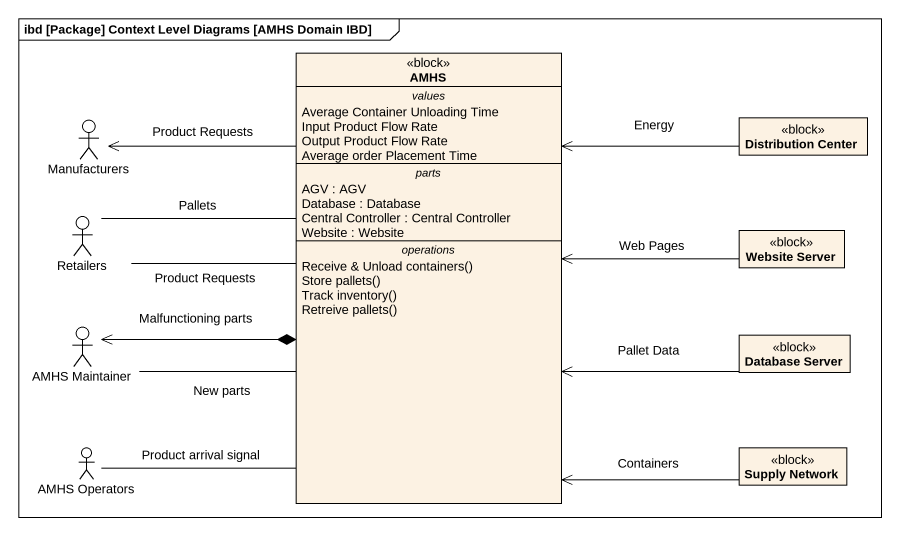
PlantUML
@startuml
mainframe ibd [Package] Context Level Diagrams [AMHS Domain IBD]
allowmixing
hide circle
hide empty members
class AMHS <<block>> {
  -- values --
  Average Container Unloading Time
  Input Product Flow Rate
  Output Product Flow Rate
  Average order Placement Time
  -- parts --
  AGV : AGV
  Database : Database
  Central Controller : Central Controller
  Website : Website
  -- operations --
  Receive & Unload containers()
  Store pallets()
  Track inventory()
  Retreive pallets()
}
actor Manufacturers
class "Distribution Center" as Distribution_Center <<block>>
actor Retailers
class "Website Server" as Website_Server <<block>>
actor "AMHS Maintainer" as AMHS_Maintainer
class "Database Server" as Database_Server <<block>>
actor "AMHS Operators" as AMHS_Operators
class "Supply Network" as Supply_Network <<block>>
AMHS -left-> Manufacturers : Product Requests
AMHS *-left-> AMHS_Maintainer : Malfunctioning parts
Distribution_Center -left-> "Energy" AMHS
Retailers -right- AMHS : Product Requests
Retailers -right- AMHS : Pallets
Website_Server -left-> "Web Pages" AMHS
AMHS_Maintainer -right- AMHS : New parts
Database_Server -left-> "Pallet Data" AMHS
AMHS_Operators -right- AMHS : Product arrival signal
Supply_Network -left-> "Containers" AMHS
@enduml
